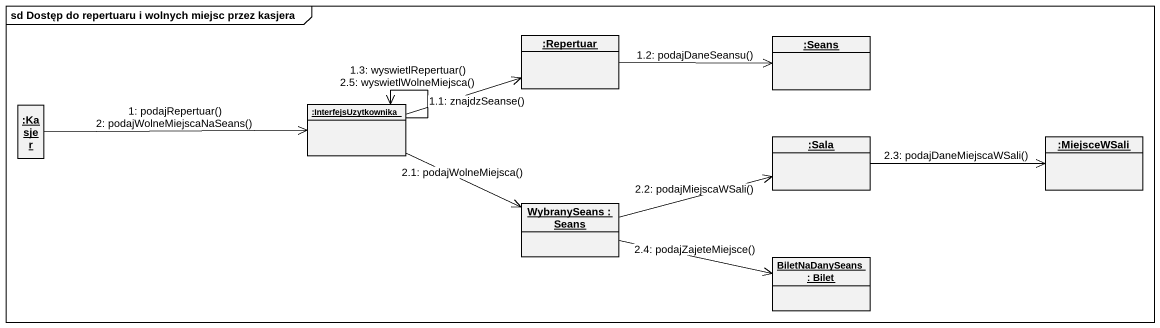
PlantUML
@startuml
mainframe sd Dostęp do repertuaru i wolnych miejsc przez kasjera
hide circle
hide empty members
object ":Repertuar" as Repertuar
object ":Seans" as Seans
object ":Kasjer" as Kasjer
object ":InterfejsUzytkownika" as InterfejsUzytkownika
object ":Sala" as Sala
object ":MiejsceWSali" as MiejsceWSali
object "WybranySeans : Seans" as WybranySeans
object "BiletNaDanySeans : Bilet" as BiletNaDanySeans
Kasjer -right-> InterfejsUzytkownika : 1: podajRepertuar()\n2: podajWolneMiejscaNaSeans()
InterfejsUzytkownika -right-> Repertuar : 1.1: znajdzSeanse()
Repertuar -right-> Seans : 1.2: podajDaneSeansu()
InterfejsUzytkownika --> InterfejsUzytkownika : 1.3: wyswietlRepertuar()\n2.5: wyswietlWolneMiejsca()
InterfejsUzytkownika -right-> WybranySeans : 2.1: podajWolneMiejsca()
WybranySeans -right-> Sala : 2.2: podajMiejscaWSali()
Sala -right-> MiejsceWSali : 2.3: podajDaneMiejscaWSali()
WybranySeans -right-> BiletNaDanySeans : 2.4: podajZajeteMiejsce()
@enduml
